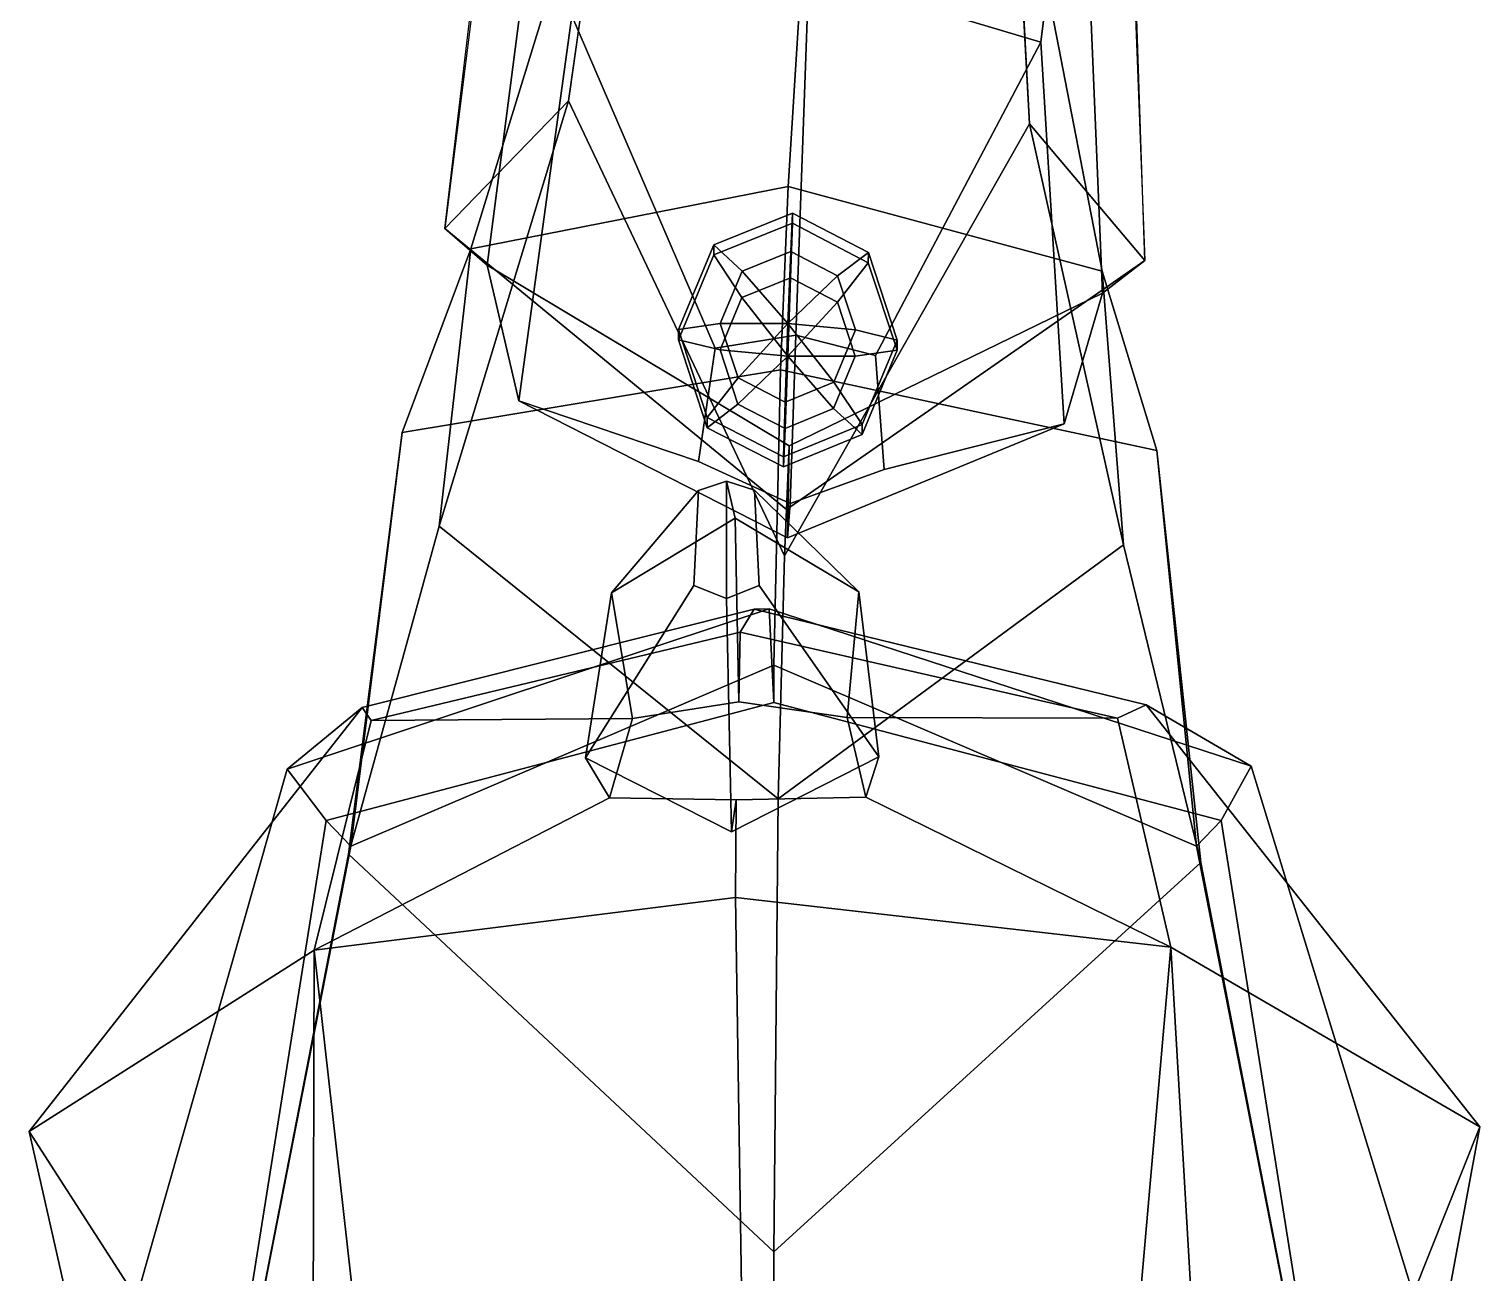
# Model space of a CAD drawing. Extents: x -81 to 90, y -151 to 340.
# Drawn here: x -72.4 to 68.7, y 97.9 to 218.9 of the extents above; entities that cross this region are included whole.
import ezdxf

# ---------------------------------------------------------------- set-up
doc = ezdxf.new("R2010")
doc.units = 0

msp = doc.modelspace()

# ---------------------------------------------------------------- linework, layer by layer
for points in [[(-24.019569, 263.19397, 249.709671), (-31.983669, 199.466354, 242.593765), (-27.876123, 195.920593, 265.172852), (-20.719784, 250.966003, 271.437439)], [(34.03231, 259.120026, 249.622192), (29.724623, 247.589752, 271.368744), (31.967388, 193.189758, 265.136139), (36.113514, 196.354858, 242.551895)], [(4.888628, 256.379639, 272.223938), (3.423232, 224.353012, 296.734039), (25.986465, 217.583923, 295.946564), (29.724623, 247.589752, 271.368744)], [(-24.7976, 182.705093, 295.703003), (-19.642057, 220.173889, 295.990479), (-20.719784, 250.966003, 271.437439), (-27.876123, 195.920593, 265.172852)], [(28.260298, 180.464066, 295.675232), (31.967388, 193.189758, 265.136139), (29.724623, 247.589752, 271.368744), (25.986465, 217.583923, 295.946564)], [(-29.459375, 197.488113, 181.559738), (-15.582921, 242.526031, 228.479462), (3.867466, 242.785614, 221.12616), (1.395694, 203.571335, 179.614761)], [(31.937586, 195.323441, 181.537491), (1.395694, 203.571335, 179.614761), (3.867466, 242.785614, 221.12616), (23.261236, 240.131973, 228.435013)], [(-29.459375, 197.488113, 181.559738), (-32.537636, 170.52449, 188.790329), (-19.95451, 211.881699, 225.122253), (-15.582921, 242.526031, 228.479462)], [(31.937586, 195.323441, 181.537491), (23.261236, 240.131973, 228.435013), (24.892048, 209.65123, 225.089417), (34.010818, 168.706955, 188.775955)], [(-28.60055, 227.895081, 245.741791), (-17.341846, 230.457001, 227.151443), (-19.95451, 211.881699, 225.122253), (-31.983669, 199.466354, 242.593765)], [(35.044189, 224.281708, 245.680466), (36.113514, 196.354858, 242.551895), (24.892048, 209.65123, 225.089417), (23.870003, 228.108719, 227.111435)], [(-5.685737, 187.836456, 334.361267), (2.161319, 189.106033, 334.680725), (3.423232, 224.353012, 296.734039), (-19.642057, 220.173889, 295.990479)], [(9.887015, 187.109085, 334.351257), (25.986465, 217.583923, 295.946564), (3.423232, 224.353012, 296.734039), (2.161319, 189.106033, 334.680725)], [(-7.302777, 176.807129, 333.250977), (-5.685737, 187.836456, 334.361267), (-19.642057, 220.173889, 295.990479), (-24.7976, 182.705093, 295.703003)], [(10.736561, 176.044083, 333.241516), (28.260298, 180.464066, 295.675232), (25.986465, 217.583923, 295.946564), (9.887015, 187.109085, 334.351257)], [(-32.537636, 170.52449, 188.790329), (0.419708, 144.014297, 200.612747), (1.06662, 167.6418, 228.213959), (-19.95451, 211.881699, 225.122253)], [(1.242434, 172.128998, 243.832001), (-31.983669, 199.466354, 242.593765), (-19.95451, 211.881699, 225.122253), (1.06662, 167.6418, 228.213959)], [(34.010818, 168.706955, 188.775955), (24.892048, 209.65123, 225.089417), (1.06662, 167.6418, 228.213959), (0.419708, 144.014297, 200.612747)], [(1.242434, 172.128998, 243.832001), (1.06662, 167.6418, 228.213959), (24.892048, 209.65123, 225.089417), (36.113514, 196.354858, 242.551895)], [(0.665111, 185.735382, 154.978683), (-36.131901, 179.617111, 156.871918), (-29.459375, 197.488113, 181.559738), (1.395694, 203.571335, 179.614761)], [(0.665111, 185.735382, 154.978683), (1.395694, 203.571335, 179.614761), (31.937586, 195.323441, 181.537491), (37.253395, 177.875122, 156.859955)], [(-5.821788, 196.90567, 342.967407), (1.830732, 199.990082, 343.356049), (1.836287, 200.975159, 336.440552), (-5.816527, 197.889954, 336.051971)], [(-3.070283, 195.336487, 330.091431), (-5.816527, 197.889954, 336.051971), (1.836287, 200.975159, 336.440552), (1.659172, 197.25061, 330.331573)], [(6.220839, 194.877151, 330.084717), (1.659172, 197.25061, 330.331573), (1.836287, 200.975159, 336.440552), (9.209952, 197.128082, 336.040527)], [(9.204693, 196.143799, 342.955963), (9.209952, 197.128082, 336.040527), (1.836287, 200.975159, 336.440552), (1.830732, 199.990082, 343.356049)], [(-31.983669, 199.466354, 242.593765), (1.242434, 172.128998, 243.832001), (1.49767, 178.324982, 263.325653), (-27.876123, 195.920593, 265.172852)], [(-3.083361, 192.761505, 348.196503), (1.645631, 194.674377, 348.436615), (1.830732, 199.990082, 343.356049), (-5.821788, 196.90567, 342.967407)], [(6.207761, 192.302139, 348.189789), (9.204693, 196.143799, 342.955963), (1.830732, 199.990082, 343.356049), (1.645631, 194.674377, 348.436615)], [(-9.267625, 188.655365, 342.017944), (-5.821788, 196.90567, 342.967407), (-5.816527, 197.889954, 336.051971), (-9.263043, 189.637787, 335.102448)], [(-9.263043, 189.637787, 335.102448), (-5.816527, 197.889954, 336.051971), (-3.070283, 195.336487, 330.091431), (-5.196035, 190.240021, 329.504913)], [(-41.349422, 138.633224, 160.462189), (-32.537636, 170.52449, 188.790329), (-29.459375, 197.488113, 181.559738), (-36.131901, 179.617111, 156.871918)], [(-5.208026, 187.668076, 347.610107), (-3.083361, 192.761505, 348.196503), (-5.821788, 196.90567, 342.967407), (-9.267625, 188.655365, 342.017944)], [(1.379948, 190.232101, 327.363525), (-3.070283, 195.336487, 330.091431), (1.659172, 197.25061, 330.331573)], [(36.113514, 196.354858, 242.551895), (31.967388, 193.189758, 265.136139), (1.49767, 178.324982, 263.325653), (1.242434, 172.128998, 243.832001)], [(1.379948, 190.232101, 327.363525), (1.659172, 197.25061, 330.331573), (6.220839, 194.877151, 330.084717)], [(12.012696, 188.629669, 335.088348), (7.953096, 189.616989, 329.496216), (6.220839, 194.877151, 330.084717), (9.209952, 197.128082, 336.040527)], [(12.008117, 187.647278, 342.003876), (12.012696, 188.629669, 335.088348), (9.209952, 197.128082, 336.040527), (9.204693, 196.143799, 342.955963)], [(1.49767, 178.324982, 263.325653), (1.348953, 169.372818, 294.663208), (-24.7976, 182.705093, 295.703003), (-27.876123, 195.920593, 265.172852)], [(-5.196035, 190.240021, 329.504913), (-3.070283, 195.336487, 330.091431), (1.379948, 190.232101, 327.363525)], [(7.953096, 189.616989, 329.496216), (1.379948, 190.232101, 327.363525), (6.220839, 194.877151, 330.084717)], [(7.941105, 187.045013, 347.601379), (12.008117, 187.647278, 342.003876), (9.204693, 196.143799, 342.955963), (6.207761, 192.302139, 348.189789)], [(37.253395, 177.875122, 156.859955), (31.937586, 195.323441, 181.537491), (34.010818, 168.706955, 188.775955), (41.54578, 137.805862, 160.459824)], [(1.365125, 187.052933, 349.742798), (1.645631, 194.674377, 348.436615), (-3.083361, 192.761505, 348.196503)], [(1.365125, 187.052933, 349.742798), (6.207761, 192.302139, 348.189789), (1.645631, 194.674377, 348.436615)], [(1.365125, 187.052933, 349.742798), (-3.083361, 192.761505, 348.196503), (-5.208026, 187.668076, 347.610107)], [(1.49767, 178.324982, 263.325653), (31.967388, 193.189758, 265.136139), (28.260298, 180.464066, 295.675232), (1.348953, 169.372818, 294.663208)], [(1.365125, 187.052933, 349.742798), (7.941105, 187.045013, 347.601379), (6.207761, 192.302139, 348.189789)], [(-6.459882, 180.100174, 341.066254), (-9.267625, 188.655365, 342.017944), (-9.263043, 189.637787, 335.102448), (-6.455936, 181.080658, 334.150665)], [(-6.455936, 181.080658, 334.150665), (-9.263043, 189.637787, 335.102448), (-5.196035, 190.240021, 329.504913), (-3.462094, 184.957489, 328.916595)], [(-3.462094, 184.957489, 328.916595), (-5.196035, 190.240021, 329.504913), (1.379948, 190.232101, 327.363525)], [(1.11436, 182.599136, 328.670959), (-3.462094, 184.957489, 328.916595), (1.379948, 190.232101, 327.363525)], [(1.11436, 182.599136, 328.670959), (1.379948, 190.232101, 327.363525), (5.842136, 184.535812, 328.911011)], [(5.842136, 184.535812, 328.911011), (1.379948, 190.232101, 327.363525), (7.953096, 189.616989, 329.496216)], [(8.604858, 180.417358, 334.14209), (5.842136, 184.535812, 328.911011), (7.953096, 189.616989, 329.496216), (12.012696, 188.629669, 335.088348)], [(-6.459882, 180.100174, 341.066254), (-3.473046, 182.388535, 347.021851), (-5.208026, 187.668076, 347.610107), (-9.267625, 188.655365, 342.017944)], [(1.598355, 172.734528, 333.17807), (2.161319, 189.106033, 334.680725), (-5.685737, 187.836456, 334.361267), (-7.302777, 176.807129, 333.250977)], [(1.598355, 172.734528, 333.17807), (10.736561, 176.044083, 333.241516), (9.887015, 187.109085, 334.351257), (2.161319, 189.106033, 334.680725)], [(8.600913, 179.436874, 341.057678), (8.604858, 180.417358, 334.14209), (12.012696, 188.629669, 335.088348), (12.008117, 187.647278, 342.003876)], [(-3.473046, 182.388535, 347.021851), (1.365125, 187.052933, 349.742798), (-5.208026, 187.668076, 347.610107)], [(1.103826, 180.031509, 346.776215), (1.365125, 187.052933, 349.742798), (-3.473046, 182.388535, 347.021851)], [(1.103826, 180.031509, 346.776215), (5.831184, 181.966873, 347.016205), (1.365125, 187.052933, 349.742798)], [(5.831184, 181.966873, 347.016205), (7.941105, 187.045013, 347.601379), (1.365125, 187.052933, 349.742798)], [(8.600913, 179.436874, 341.057678), (12.008117, 187.647278, 342.003876), (7.941105, 187.045013, 347.601379), (5.831184, 181.966873, 347.016205)], [(-41.120964, 139.392899, 120.741394), (-36.131901, 179.617111, 156.871918), (0.665111, 185.735382, 154.978683), (0, 156.994232, 122.321495)], [(0.9564, 177.273285, 333.753784), (-6.455936, 181.080658, 334.150665), (-3.462094, 184.957489, 328.916595), (1.11436, 182.599136, 328.670959)], [(41.120964, 139.392899, 120.741394), (0, 156.994232, 122.321495), (0.665111, 185.735382, 154.978683), (37.253395, 177.875122, 156.859955)], [(0.9564, 177.273285, 333.753784), (1.11436, 182.599136, 328.670959), (5.842136, 184.535812, 328.911011), (8.604858, 180.417358, 334.14209)], [(1.598355, 172.734528, 333.17807), (-7.302777, 176.807129, 333.250977), (-24.7976, 182.705093, 295.703003), (1.348953, 169.372818, 294.663208)], [(0.952703, 176.293564, 340.669373), (1.103826, 180.031509, 346.776215), (-3.473046, 182.388535, 347.021851), (-6.459882, 180.100174, 341.066254)], [(0.952703, 176.293564, 340.669373), (-6.459882, 180.100174, 341.066254), (-6.455936, 181.080658, 334.150665), (0.9564, 177.273285, 333.753784)], [(0.952703, 176.293564, 340.669373), (8.600913, 179.436874, 341.057678), (5.831184, 181.966873, 347.016205), (1.103826, 180.031509, 346.776215)], [(-53.857803, 74.341934, 138.975037), (-41.349422, 138.633224, 160.462189), (-36.131901, 179.617111, 156.871918), (-41.120964, 139.392899, 120.741394)], [(0.952703, 176.293564, 340.669373), (0.9564, 177.273285, 333.753784), (8.604858, 180.417358, 334.14209), (8.600913, 179.436874, 341.057678)], [(1.598355, 172.734528, 333.17807), (1.348953, 169.372818, 294.663208), (28.260298, 180.464066, 295.675232), (10.736561, 176.044083, 333.241516)], [(53.857803, 74.341934, 138.975037), (41.120964, 139.392899, 120.741394), (37.253395, 177.875122, 156.859955), (41.54578, 137.805862, 160.459824)], [(-7.76168, 164.736908, -77.912979), (-18.311819, 148.000443, -67.724571), (-15.76877, 164.044464, -56.595814), (-7.310077, 174.002731, -75.630043)], [(-7.310077, 174.002731, -75.630043), (-15.76877, 164.044464, -56.595814), (-3.75097, 171.302368, -55.343178), (-4.590704, 174.884583, -75.539558)], [(-4.591962, 163.483856, -78.371857), (-7.76168, 164.736908, -77.912979), (-7.310077, 174.002731, -75.630043), (-4.590704, 174.884583, -75.539558)], [(-4.591962, 163.483856, -78.371857), (-4.590704, 174.884583, -75.539558), (-1.870406, 174.020386, -75.85479), (-1.420847, 164.757507, -78.174957)], [(-1.870406, 174.020386, -75.85479), (-4.590704, 174.884583, -75.539558), (-3.75097, 171.302368, -55.343178), (8.268757, 164.122559, -57.588974)], [(-1.420847, 164.757507, -78.174957), (-1.870406, 174.020386, -75.85479), (8.268757, 164.122559, -57.588974), (10.231523, 148.093201, -68.9039)], [(-15.76877, 164.044464, -56.595814), (-13.739972, 151.829865, -48.156429), (-3.386963, 153.428513, -50.597912), (-3.75097, 171.302368, -55.343178)], [(8.268757, 164.122559, -57.588974), (-3.75097, 171.302368, -55.343178), (-3.386963, 153.428513, -50.597912), (7.156826, 151.897766, -49.019821)], [(-41.349422, 138.633224, 160.462189), (0, 99.930367, 178.205399), (0.419708, 144.014297, 200.612747), (-32.537636, 170.52449, 188.790329)], [(41.54578, 137.805862, 160.459824), (34.010818, 168.706955, 188.775955), (0.419708, 144.014297, 200.612747), (0, 99.930367, 178.205399)], [(-4.591962, 163.483856, -78.371857), (-4.089605, 140.79657, -71.33667), (-18.311819, 148.000443, -67.724571), (-7.76168, 164.736908, -77.912979)], [(-18.311819, 148.000443, -67.724571), (-15.982641, 144.087738, -55.264328), (-13.739972, 151.829865, -48.156429), (-15.76877, 164.044464, -56.595814)], [(-4.591962, 163.483856, -78.371857), (-1.420847, 164.757507, -78.174957), (10.231523, 148.093201, -68.9039), (-4.089605, 140.79657, -71.33667)], [(10.231523, 148.093201, -68.9039), (8.268757, 164.122559, -57.588974), (7.156826, 151.897766, -49.019821), (8.97784, 144.168869, -56.29562)], [(-47.318588, 146.878571, 23.863581), (-43.519115, 141.902039, 90.625084), (0, 153.38472, 90.393051), (-0.434801, 162.496078, 25.725691)], [(-0.434801, 162.496078, 25.725691), (-1.907045, 162.438446, -11.240183), (-40.037514, 152.88089, -11.779528), (-47.318588, 146.878571, 23.863581)], [(-1.907045, 162.438446, -11.240183), (-3.269365, 160.22644, -45.976334), (-39.158085, 151.624832, -36.089931), (-40.037514, 152.88089, -11.779528)], [(-1.907045, 162.438446, -11.240183), (36.239548, 153.128754, -14.931069), (33.45369, 151.860794, -39.090034), (-3.269365, 160.22644, -45.976334)], [(-0.434801, 162.496078, 25.725691), (46.44899, 147.183258, 19.989382), (36.239548, 153.128754, -14.931069), (-1.907045, 162.438446, -11.240183)], [(46.44899, 147.183258, 19.989382), (-0.434801, 162.496078, 25.725691), (0, 153.38472, 90.393051), (43.519115, 141.902039, 90.625084)], [(-13.739972, 151.829865, -48.156429), (-39.158085, 151.624832, -36.089931), (-3.269365, 160.22644, -45.976334), (-3.386963, 153.428513, -50.597912)], [(7.156826, 151.897766, -49.019821), (-3.386963, 153.428513, -50.597912), (-3.269365, 160.22644, -45.976334), (33.45369, 151.860794, -39.090034)], [(0, 153.38472, 90.393051), (-43.519115, 141.902039, 90.625084), (-41.120964, 139.392899, 120.741394), (0, 156.994232, 122.321495)], [(0, 153.38472, 90.393051), (0, 156.994232, 122.321495), (41.120964, 139.392899, 120.741394), (43.519115, 141.902039, 90.625084)], [(-72.431396, 111.640282, -19.721439), (-40.037514, 152.88089, -11.779528), (-39.158085, 151.624832, -36.089931), (-44.682194, 129.291245, -45.797741)], [(-47.318588, 146.878571, 23.863581), (-40.037514, 152.88089, -11.779528), (-72.431396, 111.640282, -19.721439), (-61.963306, 95.427841, 25.554699)], [(68.699066, 112.098915, -25.55253), (38.623482, 129.561966, -49.239685), (33.45369, 151.860794, -39.090034), (36.239548, 153.128754, -14.931069)], [(46.44899, 147.183258, 19.989382), (62.184658, 95.831284, 20.425272), (68.699066, 112.098915, -25.55253), (36.239548, 153.128754, -14.931069)], [(-15.982641, 144.087738, -55.264328), (-44.682194, 129.291245, -45.797741), (-39.158085, 151.624832, -36.089931), (-13.739972, 151.829865, -48.156429)], [(8.97784, 144.168869, -56.29562), (7.156826, 151.897766, -49.019821), (33.45369, 151.860794, -39.090034), (38.623482, 129.561966, -49.239685)], [(-61.963306, 95.427841, 25.554699), (-54.295429, 74.294914, 91.53875), (-43.519115, 141.902039, 90.625084), (-47.318588, 146.878571, 23.863581)], [(-4.089605, 140.79657, -71.33667), (-3.646406, 143.909225, -59.448196), (-15.982641, 144.087738, -55.264328), (-18.311819, 148.000443, -67.724571)], [(-4.089605, 140.79657, -71.33667), (10.231523, 148.093201, -68.9039), (8.97784, 144.168869, -56.29562), (-3.646406, 143.909225, -59.448196)], [(62.184658, 95.831284, 20.425272), (46.44899, 147.183258, 19.989382), (43.519115, 141.902039, 90.625084), (54.295429, 74.294914, 91.53875)], [(-15.982641, 144.087738, -55.264328), (-3.646406, 143.909225, -59.448196), (-3.712258, 134.402893, -63.436371), (-44.682194, 129.291245, -45.797741)], [(8.97784, 144.168869, -56.29562), (38.623482, 129.561966, -49.239685), (-3.712258, 134.402893, -63.436371), (-3.646406, 143.909225, -59.448196)], [(-54.295429, 74.294914, 91.53875), (-53.857803, 74.341934, 138.975037), (-41.120964, 139.392899, 120.741394), (-43.519115, 141.902039, 90.625084)], [(54.295429, 74.294914, 91.53875), (43.519115, 141.902039, 90.625084), (41.120964, 139.392899, 120.741394), (53.857803, 74.341934, 138.975037)], [(-53.857803, 74.341934, 138.975037), (0, 70.610207, 178.481079), (0, 99.930367, 178.205399), (-41.349422, 138.633224, 160.462189)], [(53.857803, 74.341934, 138.975037), (41.54578, 137.805862, 160.459824), (0, 99.930367, 178.205399), (0, 70.610207, 178.481079)], [(-2.789344, 73.257919, -55.293266), (-38.678062, 75.5438, -42.732208), (-44.682194, 129.291245, -45.797741), (-3.712258, 134.402893, -63.436371)], [(-2.789344, 73.257919, -55.293266), (-3.712258, 134.402893, -63.436371), (38.623482, 129.561966, -49.239685), (33.933712, 75.779755, -45.732311)], [(-44.682194, 129.291245, -45.797741), (-44.995102, 20.347612, -56.011501), (-51.244251, 18.131062, -51.811455), (-72.431396, 111.640282, -19.721439)], [(-44.682194, 129.291245, -45.797741), (-38.678062, 75.5438, -42.732208), (-38.329796, 18.498129, -52.507008), (-44.995102, 20.347612, -56.011501)], [(38.623482, 129.561966, -49.239685), (44.995102, 20.347612, -56.011501), (38.329796, 18.498129, -52.507008), (33.933712, 75.779755, -45.732311)], [(38.623482, 129.561966, -49.239685), (68.699066, 112.098915, -25.55253), (51.244251, 18.131062, -51.811455), (44.995102, 20.347612, -56.011501)], [(-61.963306, 95.427841, 25.554699), (-72.431396, 111.640282, -19.721439), (-51.244251, 18.131062, -51.811455), (-62.550484, 7.387122, 3.137751)], [(62.184658, 95.831284, 20.425272), (62.550484, 7.387122, 3.137751), (51.244251, 18.131062, -51.811455), (68.699066, 112.098915, -25.55253)]]:
    msp.add_3dface(points)

doc.saveas('drawing.dxf')
